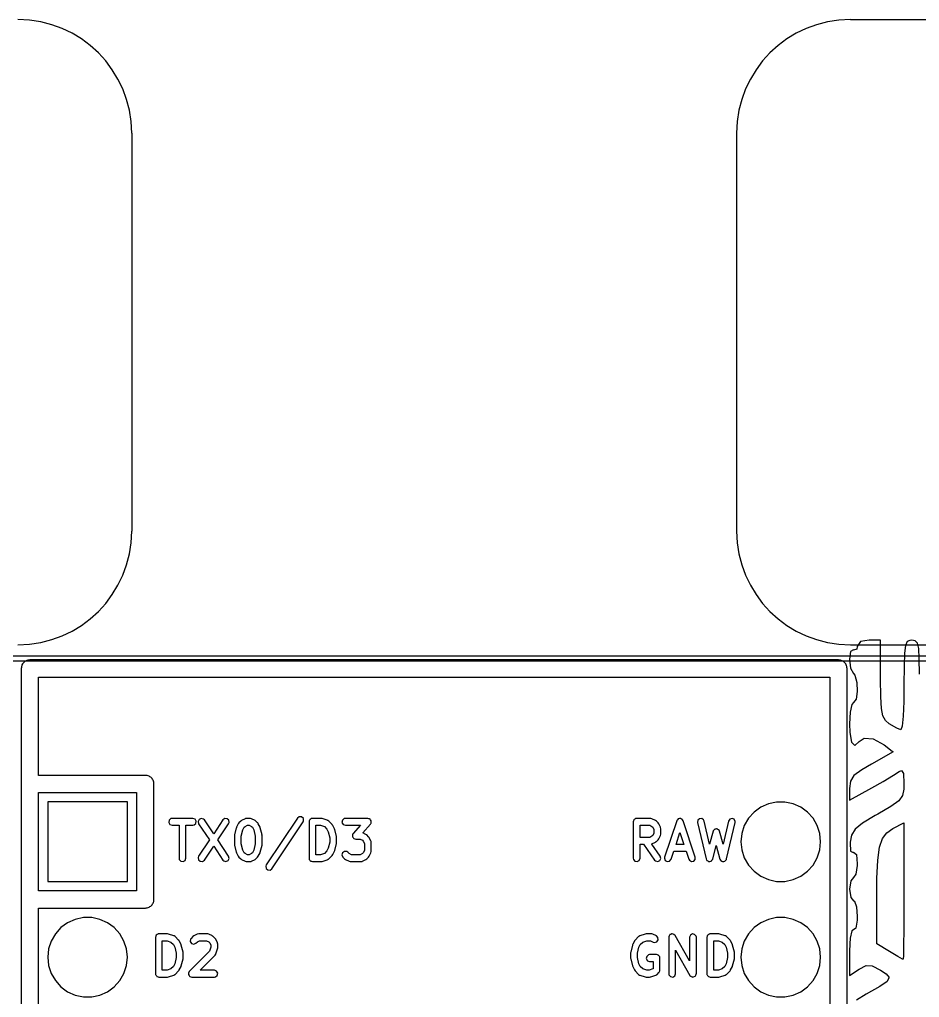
# Model space of a CAD drawing. Header units: millimetres. Extents: x 48 to 497, y 27 to 150.
# Drawn here: x 67.24 to 87.02, y 128.72 to 150.23 of the extents above; entities that cross this region are included whole.
import ezdxf

# ---------------------------------------------------------------- set-up
doc = ezdxf.new("R2010")
doc.units = ezdxf.units.MM
doc.layers.add('BLACK', color=20, linetype='Continuous')

msp = doc.modelspace()

# ---------------------------------------------------------------- linework, layer by layer
for p, q in [((85.506, 150.23), (179.119, 150.23)), ((69.706, 147.73), (69.706, 138.98)), ((83.006, 147.73), (83.006, 138.98)), ((85.506, 136.48), (89.815, 136.48))]:
    msp.add_line(p, q)
for centre, start, end in [((67.206, 147.73), 0, 90), ((85.506, 147.73), 90, 180), ((67.206, 138.98), 270, 0), ((85.506, 138.98), 180, 270)]:
    msp.add_arc(centre, 2.5, start, end)
at = {"layer": 'BLACK', "linetype": 'Continuous'}
for p, q in [((85.916, 136.578), (85.728, 136.549)), ((86.172, 136.578), (85.916, 136.578)), ((86.172, 135.728), (86.172, 136.578)), ((86.815, 136.576), (86.755, 136.548)), ((86.856, 136.578), (86.815, 136.576)), ((86.93, 136.567), (86.856, 136.578)), ((85.572, 136.365), (85.512, 136.328)), ((85.574, 136.364), (85.572, 136.365)), ((85.647, 136.383), (85.574, 136.364)), ((85.659, 136.445), (85.647, 136.383)), ((85.728, 136.549), (85.659, 136.445)), ((86.717, 136.465), (86.696, 136.297)), ((86.755, 136.548), (86.717, 136.465)), ((86.979, 136.517), (86.93, 136.567)), ((87.008, 136.397), (86.979, 136.517)), ((87.022, 136.18), (87.008, 136.397)), ((165.589, 136.23), (63.307, 136.229)), ((165.589, 136.23), (63.307, 136.229)), ((67.423, 136.144), (67.404, 136.134)), ((67.444, 136.144), (67.423, 136.144)), ((67.465, 136.148), (67.444, 136.144)), ((85.246, 136.148), (67.465, 136.148)), ((85.266, 136.144), (85.246, 136.148)), ((85.288, 136.144), (85.266, 136.144)), ((85.307, 136.134), (85.288, 136.144)), ((85.512, 136.328), (85.488, 136.16)), ((85.488, 136.16), (85.512, 135.966)), ((86.696, 136.297), (86.687, 136.017)), ((87.027, 135.835), (87.022, 136.18)), ((63.307, 136.129), (165.589, 136.13)), ((63.307, 136.129), (165.589, 136.13)), ((67.28, 135.979), (67.275, 135.958)), ((67.275, 135.958), (67.275, 121.72)), ((67.289, 136.02), (67.28, 136)), ((67.28, 136), (67.28, 135.979)), ((67.294, 136.041), (67.289, 136.02)), ((67.307, 136.057), (67.294, 136.041)), ((67.317, 136.077), (67.307, 136.057)), ((67.333, 136.09), (67.317, 136.077)), ((67.347, 136.107), (67.333, 136.09)), ((67.366, 136.116), (67.347, 136.107)), ((67.383, 136.129), (67.366, 136.116)), ((67.404, 136.134), (67.383, 136.129)), ((85.328, 136.13), (85.307, 136.134)), ((85.345, 136.116), (85.328, 136.13)), ((85.364, 136.107), (85.345, 136.116)), ((85.378, 136.09), (85.364, 136.107)), ((85.394, 136.077), (85.378, 136.09)), ((85.404, 136.058), (85.394, 136.077)), ((85.417, 136.041), (85.404, 136.058)), ((85.422, 136.02), (85.417, 136.041)), ((85.431, 136.001), (85.422, 136.02)), ((85.431, 135.979), (85.431, 136.001)), ((85.436, 135.958), (85.431, 135.979)), ((85.436, 102.938), (85.436, 135.958)), ((85.512, 135.966), (85.574, 135.851)), ((86.687, 136.017), (86.685, 135.594)), ((67.656, 133.608), (67.656, 135.767)), ((67.656, 135.767), (85.055, 135.767)), ((85.055, 135.767), (85.055, 103.128)), ((85.574, 135.851), (85.608, 135.809)), ((85.608, 135.809), (85.648, 135.651)), ((86.175, 135.335), (86.172, 135.728)), ((85.648, 135.651), (85.656, 135.452)), ((86.685, 135.594), (86.681, 135.229)), ((85.631, 135.282), (85.574, 135.21)), ((85.656, 135.452), (85.631, 135.282)), ((86.189, 135.076), (86.175, 135.335)), ((85.538, 135.168), (85.502, 134.997)), ((85.574, 135.21), (85.538, 135.168)), ((86.221, 134.915), (86.189, 135.076)), ((86.681, 135.229), (86.666, 134.908)), ((85.502, 134.997), (85.488, 134.739)), ((86.277, 134.816), (86.221, 134.915)), ((86.666, 134.908), (86.645, 134.691)), ((85.488, 134.739), (85.495, 134.552)), ((86.362, 134.744), (86.277, 134.816)), ((86.526, 134.645), (86.362, 134.744)), ((86.619, 134.611), (86.526, 134.645)), ((86.645, 134.691), (86.619, 134.611)), ((85.495, 134.552), (85.534, 134.334)), ((85.702, 134.354), (85.809, 134.428)), ((85.809, 134.428), (86.01, 134.41)), ((85.534, 134.334), (85.606, 134.264)), ((85.606, 134.264), (85.702, 134.354)), ((86.01, 134.41), (86.246, 134.281)), ((86.246, 134.281), (86.428, 134.141)), ((86.448, 134.125), (85.968, 133.854)), ((86.428, 134.141), (86.448, 134.125)), ((85.968, 133.854), (85.76, 133.732)), ((70.006, 133.608), (67.656, 133.608)), ((70.026, 133.604), (70.006, 133.608)), ((70.048, 133.604), (70.026, 133.604)), ((70.067, 133.594), (70.048, 133.604)), ((70.088, 133.59), (70.067, 133.594)), ((70.105, 133.576), (70.088, 133.59)), ((70.124, 133.567), (70.105, 133.576)), ((70.138, 133.55), (70.124, 133.567)), ((85.586, 133.601), (85.507, 133.477)), ((85.76, 133.732), (85.586, 133.601)), ((86.226, 133.476), (86.451, 133.611)), ((86.451, 133.611), (86.578, 133.694)), ((86.578, 133.694), (86.629, 133.717)), ((86.629, 133.717), (86.673, 133.647)), ((86.673, 133.647), (86.685, 133.431)), ((70.154, 133.537), (70.138, 133.55)), ((70.164, 133.518), (70.154, 133.537)), ((70.177, 133.501), (70.164, 133.518)), ((70.182, 133.48), (70.177, 133.501)), ((70.191, 133.461), (70.182, 133.48)), ((70.191, 133.439), (70.191, 133.461)), ((70.196, 133.418), (70.191, 133.439)), ((70.196, 130.878), (70.196, 133.418)), ((85.507, 133.477), (85.488, 133.321)), ((85.98, 133.335), (86.226, 133.476)), ((86.685, 133.39), (86.683, 133.301)), ((86.685, 133.431), (86.685, 133.39)), ((67.656, 131.068), (67.656, 133.227)), ((67.656, 133.227), (69.815, 133.227)), ((69.815, 133.227), (69.815, 131.068)), ((85.488, 133.059), (85.98, 133.335)), ((85.488, 133.321), (85.488, 133.059)), ((86.655, 133.162), (86.57, 133.049)), ((86.683, 133.301), (86.655, 133.162)), ((69.612, 133.024), (67.859, 133.024)), ((67.859, 133.024), (67.859, 131.272)), ((69.612, 131.272), (69.612, 133.024)), ((83.705, 132.981), (83.537, 132.907)), ((83.884, 133.019), (83.705, 132.981)), ((84.067, 133.019), (83.884, 133.019)), ((84.246, 132.981), (84.067, 133.019)), ((84.414, 132.907), (84.246, 132.981)), ((86.398, 132.925), (86.108, 132.754)), ((86.57, 133.049), (86.398, 132.925)), ((83.389, 132.799), (83.267, 132.663)), ((83.537, 132.907), (83.389, 132.799)), ((84.562, 132.799), (84.414, 132.907)), ((84.685, 132.663), (84.562, 132.799)), ((86.053, 132.723), (85.776, 132.553)), ((86.108, 132.754), (86.053, 132.723)), ((70.528, 132.624), (70.519, 132.573)), ((70.519, 132.573), (70.545, 132.529)), ((70.568, 132.657), (70.528, 132.624)), ((70.545, 132.529), (70.593, 132.511)), ((70.593, 132.661), (70.568, 132.657)), ((71.05, 132.661), (70.593, 132.661)), ((70.593, 132.511), (70.747, 132.511)), ((70.747, 132.511), (70.747, 131.786)), ((70.897, 131.786), (70.897, 132.511)), ((70.897, 132.511), (71.05, 132.511)), ((71.099, 132.644), (71.05, 132.661)), ((71.05, 132.511), (71.076, 132.516)), ((71.076, 132.516), (71.115, 132.549)), ((71.124, 132.599), (71.099, 132.644)), ((71.115, 132.549), (71.124, 132.599)), ((71.189, 132.64), (71.166, 132.594)), ((71.166, 132.594), (71.178, 132.544)), ((71.178, 132.544), (71.417, 132.186)), ((71.236, 132.661), (71.189, 132.64)), ((71.285, 132.647), (71.236, 132.661)), ((71.303, 132.628), (71.285, 132.647)), ((71.508, 132.321), (71.303, 132.628)), ((71.712, 132.628), (71.508, 132.321)), ((71.598, 132.186), (71.837, 132.544)), ((71.753, 132.658), (71.712, 132.628)), ((71.804, 132.655), (71.753, 132.658)), ((71.841, 132.619), (71.804, 132.655)), ((71.837, 132.544), (71.847, 132.568)), ((71.847, 132.568), (71.841, 132.619)), ((72.05, 132.543), (72.012, 132.467)), ((72.051, 132.545), (72.05, 132.543)), ((72.064, 132.563), (72.051, 132.545)), ((72.102, 132.601), (72.064, 132.563)), ((72.104, 132.602), (72.102, 132.601)), ((72.122, 132.615), (72.104, 132.602)), ((72.198, 132.653), (72.122, 132.615)), ((72.179, 132.465), (72.2, 132.486)), ((72.202, 132.654), (72.198, 132.653)), ((72.2, 132.486), (72.249, 132.511)), ((72.206, 132.657), (72.202, 132.654)), ((72.231, 132.661), (72.206, 132.657)), ((72.308, 132.661), (72.231, 132.661)), ((72.249, 132.511), (72.29, 132.511)), ((72.29, 132.511), (72.339, 132.486)), ((72.312, 132.66), (72.308, 132.661)), ((72.316, 132.661), (72.312, 132.66)), ((72.341, 132.653), (72.316, 132.661)), ((72.339, 132.486), (72.36, 132.465)), ((72.417, 132.615), (72.341, 132.653)), ((72.418, 132.614), (72.417, 132.615)), ((72.437, 132.601), (72.418, 132.614)), ((72.475, 132.563), (72.437, 132.601)), ((72.476, 132.561), (72.475, 132.563)), ((72.489, 132.543), (72.476, 132.561)), ((72.527, 132.467), (72.489, 132.543)), ((73.35, 132.666), (72.664, 131.637)), ((72.789, 131.554), (73.475, 132.583)), ((73.391, 132.696), (73.35, 132.666)), ((73.442, 132.693), (73.391, 132.696)), ((73.48, 132.657), (73.442, 132.693)), ((73.475, 132.583), (73.485, 132.606)), ((73.485, 132.606), (73.48, 132.657)), ((73.611, 132.604), (73.604, 132.586)), ((73.604, 132.586), (73.604, 131.786)), ((73.614, 132.624), (73.611, 132.604)), ((73.619, 132.628), (73.614, 132.624)), ((73.622, 132.634), (73.619, 132.628)), ((73.638, 132.644), (73.622, 132.634)), ((73.653, 132.657), (73.638, 132.644)), ((73.663, 132.658), (73.653, 132.657)), ((73.666, 132.66), (73.663, 132.658)), ((73.669, 132.659), (73.666, 132.66)), ((73.679, 132.661), (73.669, 132.659)), ((73.869, 132.661), (73.679, 132.661)), ((73.754, 131.861), (73.754, 132.511)), ((73.754, 132.511), (73.857, 132.511)), ((73.857, 132.511), (73.943, 132.482)), ((73.871, 132.661), (73.869, 132.661)), ((73.893, 132.657), (73.871, 132.661)), ((74.007, 132.619), (73.893, 132.657)), ((74.011, 132.616), (74.007, 132.619)), ((74.015, 132.616), (74.011, 132.616)), ((74.037, 132.601), (74.015, 132.616)), ((74.113, 132.525), (74.037, 132.601)), ((74.114, 132.523), (74.113, 132.525)), ((74.127, 132.505), (74.114, 132.523)), ((74.165, 132.429), (74.127, 132.505)), ((74.338, 132.624), (74.329, 132.573)), ((74.329, 132.573), (74.355, 132.529)), ((74.377, 132.657), (74.338, 132.624)), ((74.355, 132.529), (74.403, 132.511)), ((74.403, 132.661), (74.377, 132.657)), ((74.898, 132.661), (74.403, 132.661)), ((74.403, 132.511), (74.733, 132.511)), ((74.733, 132.511), (74.575, 132.331)), ((74.787, 132.345), (74.954, 132.537)), ((74.917, 132.654), (74.898, 132.661)), ((74.937, 132.65), (74.917, 132.654)), ((74.941, 132.646), (74.937, 132.65)), ((74.946, 132.644), (74.941, 132.646)), ((74.956, 132.626), (74.946, 132.644)), ((74.954, 132.537), (74.96, 132.546)), ((74.969, 132.61), (74.956, 132.626)), ((74.96, 132.546), (74.963, 132.549)), ((74.963, 132.549), (74.964, 132.552)), ((74.964, 132.552), (74.968, 132.559)), ((74.968, 132.579), (74.972, 132.599)), ((74.968, 132.559), (74.968, 132.579)), ((74.969, 132.604), (74.969, 132.61)), ((74.972, 132.599), (74.969, 132.604)), ((80.739, 132.604), (80.732, 132.586)), ((80.732, 132.586), (80.732, 131.786)), ((80.742, 132.624), (80.739, 132.604)), ((80.747, 132.628), (80.742, 132.624)), ((80.75, 132.634), (80.747, 132.628)), ((80.767, 132.644), (80.75, 132.634)), ((80.781, 132.657), (80.767, 132.644)), ((80.791, 132.658), (80.781, 132.657)), ((80.794, 132.66), (80.791, 132.658)), ((80.797, 132.659), (80.794, 132.66)), ((80.807, 132.661), (80.797, 132.659)), ((81.112, 132.661), (80.807, 132.661)), ((80.882, 132.242), (80.882, 132.511)), ((80.882, 132.511), (81.094, 132.511)), ((81.094, 132.511), (81.144, 132.486)), ((81.116, 132.66), (81.112, 132.661)), ((81.12, 132.661), (81.116, 132.66)), ((81.145, 132.653), (81.12, 132.661)), ((81.144, 132.486), (81.164, 132.465)), ((81.222, 132.615), (81.145, 132.653)), ((81.223, 132.614), (81.222, 132.615)), ((81.241, 132.601), (81.223, 132.614)), ((81.279, 132.563), (81.241, 132.601)), ((81.28, 132.561), (81.279, 132.563)), ((81.293, 132.543), (81.28, 132.561)), ((81.331, 132.467), (81.293, 132.543)), ((81.688, 132.61), (81.422, 131.81)), ((81.69, 132.611), (81.688, 132.61)), ((81.705, 132.631), (81.69, 132.614)), ((81.69, 132.614), (81.69, 132.611)), ((81.72, 132.65), (81.705, 132.631)), ((81.722, 132.65), (81.72, 132.65)), ((81.724, 132.652), (81.722, 132.65)), ((81.747, 132.656), (81.724, 132.652)), ((81.77, 132.66), (81.747, 132.656)), ((81.772, 132.659), (81.77, 132.66)), ((81.775, 132.66), (81.772, 132.659)), ((81.795, 132.647), (81.775, 132.66)), ((81.816, 132.636), (81.795, 132.647)), ((81.816, 132.634), (81.816, 132.636)), ((81.818, 132.633), (81.816, 132.634)), ((81.831, 132.61), (81.818, 132.633)), ((82.097, 131.81), (81.831, 132.61)), ((82.15, 132.62), (82.144, 132.569)), ((82.144, 132.569), (82.334, 131.769)), ((82.187, 132.655), (82.15, 132.62)), ((82.238, 132.658), (82.187, 132.655)), ((82.279, 132.627), (82.238, 132.658)), ((82.29, 132.603), (82.279, 132.627)), ((82.411, 132.093), (82.29, 132.603)), ((82.829, 132.603), (82.708, 132.093)), ((82.785, 131.769), (82.975, 132.569)), ((82.858, 132.646), (82.829, 132.603)), ((82.907, 132.661), (82.858, 132.646)), ((82.954, 132.641), (82.907, 132.661)), ((82.977, 132.595), (82.954, 132.641)), ((82.975, 132.569), (82.977, 132.595)), ((83.175, 132.504), (83.118, 132.33)), ((83.267, 132.663), (83.175, 132.504)), ((84.776, 132.504), (84.685, 132.663)), ((84.833, 132.33), (84.776, 132.504)), ((85.776, 132.553), (85.614, 132.422)), ((86.44, 132.436), (86.685, 132.563)), ((86.685, 132.563), (86.685, 131.064)), ((71.967, 132.285), (71.966, 132.281)), ((71.966, 132.281), (71.966, 132.091)), ((71.968, 132.299), (71.967, 132.285)), ((72.006, 132.452), (71.968, 132.299)), ((72.008, 132.455), (72.006, 132.452)), ((72.012, 132.467), (72.008, 132.455)), ((72.116, 132.272), (72.15, 132.408)), ((72.116, 132.1), (72.116, 132.272)), ((72.15, 132.408), (72.179, 132.465)), ((72.36, 132.465), (72.389, 132.408)), ((72.389, 132.408), (72.423, 132.272)), ((72.423, 132.272), (72.423, 132.1)), ((72.527, 132.464), (72.527, 132.467)), ((72.533, 132.452), (72.527, 132.464)), ((72.571, 132.299), (72.533, 132.452)), ((72.57, 132.296), (72.571, 132.299)), ((72.573, 132.281), (72.57, 132.296)), ((72.573, 132.091), (72.573, 132.281)), ((73.943, 132.482), (73.998, 132.427)), ((73.998, 132.427), (74.027, 132.369)), ((74.027, 132.369), (74.061, 132.234)), ((74.166, 132.426), (74.165, 132.429)), ((74.171, 132.414), (74.166, 132.426)), ((74.209, 132.261), (74.171, 132.414)), ((74.561, 132.288), (74.557, 132.268)), ((74.566, 132.316), (74.561, 132.308)), ((74.561, 132.308), (74.561, 132.288)), ((74.569, 132.321), (74.566, 132.319)), ((74.566, 132.319), (74.566, 132.316)), ((74.575, 132.331), (74.569, 132.321)), ((74.855, 132.31), (74.787, 132.345)), ((74.856, 132.309), (74.855, 132.31)), ((74.875, 132.296), (74.856, 132.309)), ((74.913, 132.258), (74.875, 132.296)), ((81.164, 132.288), (81.144, 132.267)), ((81.164, 132.465), (81.189, 132.416)), ((81.189, 132.337), (81.164, 132.288)), ((81.189, 132.416), (81.189, 132.337)), ((81.293, 132.21), (81.331, 132.286)), ((81.332, 132.463), (81.331, 132.467)), ((81.331, 132.286), (81.339, 132.311)), ((81.335, 132.459), (81.332, 132.463)), ((81.339, 132.434), (81.335, 132.459)), ((81.338, 132.315), (81.339, 132.319)), ((81.339, 132.311), (81.338, 132.315)), ((81.339, 132.319), (81.339, 132.434)), ((81.673, 132.09), (81.759, 132.349)), ((81.759, 132.349), (81.846, 132.09)), ((82.487, 132.377), (82.411, 132.093)), ((82.491, 132.382), (82.487, 132.377)), ((82.492, 132.389), (82.491, 132.382)), ((82.505, 132.403), (82.492, 132.389)), ((82.516, 132.419), (82.505, 132.403)), ((82.523, 132.421), (82.516, 132.419)), ((82.528, 132.426), (82.523, 132.421)), ((82.547, 132.427), (82.528, 132.426)), ((82.566, 132.432), (82.547, 132.427)), ((82.572, 132.429), (82.566, 132.432)), ((82.579, 132.43), (82.572, 132.429)), ((82.595, 132.419), (82.579, 132.43)), ((82.612, 132.411), (82.595, 132.419)), ((82.615, 132.404), (82.612, 132.411)), ((82.621, 132.4), (82.615, 132.404)), ((82.632, 132.377), (82.621, 132.4)), ((82.708, 132.093), (82.632, 132.377)), ((83.118, 132.33), (83.099, 132.148)), ((84.852, 132.148), (84.833, 132.33)), ((85.534, 132.295), (85.503, 132.14)), ((85.614, 132.422), (85.534, 132.295)), ((86.211, 132.219), (86.307, 132.346)), ((86.307, 132.346), (86.44, 132.436)), ((71.417, 132.186), (71.178, 131.828)), ((71.837, 131.828), (71.598, 132.186)), ((71.966, 132.091), (71.968, 132.076)), ((71.968, 132.076), (71.968, 132.073)), ((71.968, 132.073), (72.006, 131.92)), ((72.15, 131.965), (72.116, 132.1)), ((72.423, 132.1), (72.389, 131.965)), ((72.533, 131.92), (72.571, 132.073)), ((72.571, 132.073), (72.572, 132.088)), ((72.572, 132.088), (72.573, 132.091)), ((74.061, 132.138), (74.027, 132.003)), ((74.061, 132.234), (74.061, 132.138)), ((74.171, 131.958), (74.209, 132.111)), ((74.209, 132.258), (74.209, 132.261)), ((74.211, 132.243), (74.209, 132.258)), ((74.209, 132.111), (74.21, 132.126)), ((74.21, 132.126), (74.211, 132.129)), ((74.211, 132.129), (74.211, 132.243)), ((74.557, 132.268), (74.56, 132.263)), ((74.56, 132.263), (74.56, 132.257)), ((74.56, 132.257), (74.573, 132.241)), ((74.573, 132.241), (74.583, 132.224)), ((74.583, 132.224), (74.589, 132.222)), ((74.589, 132.222), (74.593, 132.217)), ((74.593, 132.217), (74.612, 132.213)), ((74.612, 132.213), (74.631, 132.206)), ((74.631, 132.206), (74.728, 132.206)), ((74.728, 132.206), (74.777, 132.182)), ((74.777, 132.182), (74.798, 132.161)), ((74.798, 132.161), (74.823, 132.111)), ((74.823, 132.111), (74.823, 131.956)), ((74.914, 132.257), (74.913, 132.258)), ((74.927, 132.239), (74.914, 132.257)), ((74.965, 132.162), (74.927, 132.239)), ((74.966, 132.158), (74.965, 132.162)), ((74.968, 132.155), (74.966, 132.158)), ((74.973, 132.129), (74.968, 132.155)), ((74.973, 131.938), (74.973, 132.129)), ((81.094, 132.242), (80.882, 132.242)), ((80.882, 131.786), (80.882, 132.092)), ((80.882, 132.092), (80.959, 132.092)), ((80.959, 132.092), (81.203, 131.743)), ((81.144, 132.267), (81.094, 132.242)), ((81.138, 132.097), (81.141, 132.099)), ((81.326, 131.829), (81.138, 132.097)), ((81.141, 132.099), (81.145, 132.1)), ((81.145, 132.1), (81.222, 132.138)), ((81.222, 132.138), (81.24, 132.151)), ((81.24, 132.151), (81.241, 132.152)), ((81.241, 132.152), (81.279, 132.19)), ((81.279, 132.19), (81.292, 132.209)), ((81.292, 132.209), (81.293, 132.21)), ((81.846, 132.09), (81.673, 132.09)), ((82.48, 131.767), (82.559, 132.066)), ((82.559, 132.066), (82.639, 131.767)), ((83.099, 132.148), (83.118, 131.966)), ((84.833, 131.966), (84.852, 132.148)), ((85.503, 132.14), (85.502, 132.123)), ((85.502, 132.123), (85.507, 131.94)), ((86.147, 132.027), (86.211, 132.219)), ((71.303, 131.744), (71.508, 132.051)), ((71.508, 132.051), (71.712, 131.744)), ((72.006, 131.92), (72.011, 131.908)), ((72.011, 131.908), (72.012, 131.905)), ((72.012, 131.905), (72.05, 131.829)), ((72.179, 131.907), (72.15, 131.965)), ((72.2, 131.886), (72.179, 131.907)), ((72.249, 131.861), (72.2, 131.886)), ((72.29, 131.861), (72.249, 131.861)), ((72.339, 131.886), (72.29, 131.861)), ((72.36, 131.907), (72.339, 131.886)), ((72.389, 131.965), (72.36, 131.907)), ((72.489, 131.829), (72.527, 131.905)), ((72.527, 131.905), (72.531, 131.917)), ((72.531, 131.917), (72.533, 131.92)), ((73.857, 131.861), (73.754, 131.861)), ((73.943, 131.89), (73.857, 131.861)), ((73.998, 131.945), (73.943, 131.89)), ((74.027, 132.003), (73.998, 131.945)), ((74.037, 131.771), (74.113, 131.847)), ((74.113, 131.847), (74.126, 131.866)), ((74.126, 131.866), (74.127, 131.867)), ((74.127, 131.867), (74.165, 131.943)), ((74.165, 131.943), (74.169, 131.955)), ((74.169, 131.955), (74.171, 131.958)), ((74.341, 131.905), (74.328, 131.856)), ((74.328, 131.856), (74.35, 131.809)), ((74.383, 131.935), (74.341, 131.905)), ((74.434, 131.93), (74.383, 131.935)), ((74.456, 131.915), (74.434, 131.93)), ((74.485, 131.886), (74.456, 131.915)), ((74.535, 131.861), (74.485, 131.886)), ((74.728, 131.861), (74.535, 131.861)), ((74.777, 131.886), (74.728, 131.861)), ((74.798, 131.907), (74.777, 131.886)), ((74.823, 131.956), (74.798, 131.907)), ((74.927, 131.829), (74.965, 131.905)), ((74.965, 131.905), (74.973, 131.93)), ((74.971, 131.934), (74.973, 131.938)), ((74.973, 131.93), (74.971, 131.934)), ((81.564, 131.762), (81.623, 131.94)), ((81.623, 131.94), (81.896, 131.94)), ((81.896, 131.94), (81.955, 131.762)), ((83.118, 131.966), (83.175, 131.792)), ((84.776, 131.792), (84.833, 131.966)), ((85.507, 131.94), (85.568, 131.913)), ((85.568, 131.913), (85.577, 131.918)), ((85.577, 131.918), (85.638, 131.868)), ((85.638, 131.868), (85.659, 131.665)), ((86.109, 131.744), (86.147, 132.027)), ((70.747, 131.786), (70.751, 131.76)), ((70.751, 131.76), (70.784, 131.721)), ((70.784, 131.721), (70.835, 131.712)), ((70.835, 131.712), (70.879, 131.738)), ((70.879, 131.738), (70.897, 131.786)), ((71.178, 131.828), (71.168, 131.804)), ((71.168, 131.804), (71.174, 131.753)), ((71.174, 131.753), (71.211, 131.717)), ((71.211, 131.717), (71.262, 131.714)), ((71.262, 131.714), (71.303, 131.744)), ((71.712, 131.744), (71.73, 131.726)), ((71.73, 131.726), (71.779, 131.711)), ((71.779, 131.711), (71.826, 131.732)), ((71.826, 131.732), (71.849, 131.778)), ((71.849, 131.778), (71.837, 131.828)), ((72.05, 131.829), (72.063, 131.811)), ((72.063, 131.811), (72.064, 131.809)), ((72.064, 131.809), (72.102, 131.771)), ((72.102, 131.771), (72.12, 131.758)), ((72.12, 131.758), (72.122, 131.757)), ((72.122, 131.757), (72.198, 131.719)), ((72.198, 131.719), (72.223, 131.712)), ((72.223, 131.712), (72.227, 131.713)), ((72.227, 131.713), (72.231, 131.711)), ((72.231, 131.711), (72.308, 131.711)), ((72.308, 131.711), (72.333, 131.716)), ((72.333, 131.716), (72.337, 131.718)), ((72.337, 131.718), (72.341, 131.719)), ((72.341, 131.719), (72.417, 131.757)), ((72.417, 131.757), (72.435, 131.77)), ((72.435, 131.77), (72.437, 131.771)), ((72.437, 131.771), (72.475, 131.809)), ((72.475, 131.809), (72.488, 131.828)), ((72.488, 131.828), (72.489, 131.829)), ((72.664, 131.637), (72.654, 131.613)), ((73.604, 131.786), (73.606, 131.776)), ((73.606, 131.776), (73.605, 131.773)), ((73.605, 131.773), (73.607, 131.77)), ((73.607, 131.77), (73.608, 131.76)), ((73.608, 131.76), (73.621, 131.745)), ((73.621, 131.745), (73.631, 131.729)), ((73.631, 131.729), (73.637, 131.726)), ((73.637, 131.726), (73.641, 131.721)), ((73.641, 131.721), (73.661, 131.718)), ((73.661, 131.718), (73.679, 131.711)), ((73.679, 131.711), (73.869, 131.711)), ((73.869, 131.711), (73.892, 131.715)), ((73.892, 131.715), (73.893, 131.715)), ((73.893, 131.715), (74.007, 131.753)), ((74.007, 131.753), (74.03, 131.765)), ((74.03, 131.765), (74.033, 131.769)), ((74.033, 131.769), (74.037, 131.771)), ((74.35, 131.809), (74.388, 131.771)), ((74.388, 131.771), (74.406, 131.758)), ((74.406, 131.758), (74.407, 131.757)), ((74.407, 131.757), (74.484, 131.719)), ((74.484, 131.719), (74.508, 131.712)), ((74.508, 131.712), (74.513, 131.713)), ((74.513, 131.713), (74.517, 131.711)), ((74.517, 131.711), (74.746, 131.711)), ((74.746, 131.711), (74.771, 131.716)), ((74.771, 131.716), (74.775, 131.718)), ((74.775, 131.718), (74.779, 131.719)), ((74.779, 131.719), (74.855, 131.757)), ((74.855, 131.757), (74.873, 131.77)), ((74.873, 131.77), (74.875, 131.771)), ((74.875, 131.771), (74.913, 131.809)), ((74.913, 131.809), (74.926, 131.828)), ((74.926, 131.828), (74.927, 131.829)), ((80.732, 131.786), (80.737, 131.76)), ((80.737, 131.76), (80.77, 131.721)), ((80.77, 131.721), (80.82, 131.712)), ((80.82, 131.712), (80.865, 131.738)), ((80.865, 131.738), (80.882, 131.786)), ((81.203, 131.743), (81.221, 131.725)), ((81.221, 131.725), (81.271, 131.711)), ((81.271, 131.711), (81.317, 131.733)), ((81.317, 131.733), (81.339, 131.78)), ((81.339, 131.78), (81.326, 131.829)), ((81.422, 131.81), (81.418, 131.784)), ((81.418, 131.784), (81.437, 131.736)), ((81.437, 131.736), (81.482, 131.712)), ((81.482, 131.712), (81.532, 131.722)), ((81.532, 131.722), (81.564, 131.762)), ((81.955, 131.762), (81.967, 131.739)), ((81.967, 131.739), (82.011, 131.713)), ((82.011, 131.713), (82.062, 131.72)), ((82.062, 131.72), (82.096, 131.759)), ((82.096, 131.759), (82.097, 131.81)), ((82.334, 131.769), (82.344, 131.745)), ((82.344, 131.745), (82.351, 131.74)), ((82.351, 131.74), (82.354, 131.733)), ((82.354, 131.733), (82.371, 131.725)), ((82.371, 131.725), (82.386, 131.714)), ((82.386, 131.714), (82.394, 131.715)), ((82.394, 131.715), (82.401, 131.711)), ((82.401, 131.711), (82.418, 131.716)), ((82.418, 131.716), (82.437, 131.717)), ((82.437, 131.717), (82.443, 131.723)), ((82.443, 131.723), (82.45, 131.725)), ((82.45, 131.725), (82.461, 131.74)), ((82.461, 131.74), (82.474, 131.752)), ((82.474, 131.752), (82.475, 131.76)), ((82.475, 131.76), (82.48, 131.767)), ((82.639, 131.767), (82.65, 131.743)), ((82.65, 131.743), (82.657, 131.739)), ((82.657, 131.739), (82.66, 131.732)), ((82.66, 131.732), (82.677, 131.724)), ((82.677, 131.724), (82.692, 131.714)), ((82.692, 131.714), (82.7, 131.714)), ((82.7, 131.714), (82.707, 131.711)), ((82.707, 131.711), (82.725, 131.716)), ((82.725, 131.716), (82.743, 131.718)), ((82.743, 131.718), (82.749, 131.724)), ((82.749, 131.724), (82.757, 131.726)), ((82.757, 131.726), (82.767, 131.741)), ((82.767, 131.741), (82.78, 131.754)), ((82.78, 131.762), (82.785, 131.769)), ((82.78, 131.754), (82.78, 131.762)), ((83.175, 131.792), (83.267, 131.633)), ((83.267, 131.633), (83.389, 131.497)), ((84.562, 131.497), (84.685, 131.633)), ((84.685, 131.633), (84.776, 131.792)), ((85.659, 131.665), (85.658, 131.622)), ((86.091, 131.342), (86.109, 131.744)), ((72.654, 131.613), (72.659, 131.562)), ((72.659, 131.562), (72.696, 131.527)), ((72.696, 131.527), (72.748, 131.524)), ((72.748, 131.524), (72.789, 131.554)), ((83.389, 131.497), (83.537, 131.389)), ((84.414, 131.389), (84.562, 131.497)), ((85.63, 131.436), (85.574, 131.361)), ((85.658, 131.622), (85.63, 131.436)), ((67.859, 131.272), (69.612, 131.272)), ((83.537, 131.389), (83.705, 131.315)), ((83.705, 131.315), (83.884, 131.276)), ((83.884, 131.276), (84.067, 131.276)), ((84.067, 131.276), (84.246, 131.315)), ((84.246, 131.315), (84.414, 131.389)), ((85.513, 131.285), (85.488, 131.105)), ((85.573, 131.361), (85.513, 131.285)), ((85.574, 131.361), (85.573, 131.361)), ((86.087, 130.836), (86.091, 131.342)), ((69.815, 131.068), (67.656, 131.068)), ((85.488, 131.105), (85.488, 131.101)), ((85.488, 131.101), (85.514, 130.922)), ((86.685, 131.064), (86.685, 131.062)), ((86.685, 131.062), (86.685, 130.642)), ((70.155, 130.759), (70.164, 130.779)), ((70.164, 130.779), (70.177, 130.795)), ((70.177, 130.795), (70.182, 130.816)), ((70.182, 130.816), (70.191, 130.836)), ((70.191, 130.857), (70.196, 130.878)), ((70.191, 130.836), (70.191, 130.857)), ((85.514, 130.922), (85.574, 130.848)), ((85.574, 130.848), (85.594, 130.838)), ((85.594, 130.838), (85.64, 130.717)), ((86.087, 129.905), (86.087, 130.836)), ((67.656, 103.128), (67.656, 130.687)), ((67.656, 130.687), (70.006, 130.687)), ((70.006, 130.687), (70.027, 130.692)), ((70.027, 130.692), (70.048, 130.692)), ((70.048, 130.692), (70.068, 130.702)), ((70.068, 130.702), (70.089, 130.706)), ((70.089, 130.706), (70.105, 130.72)), ((70.105, 130.72), (70.124, 130.729)), ((70.124, 130.729), (70.138, 130.746)), ((70.138, 130.746), (70.155, 130.759)), ((85.64, 130.717), (85.659, 130.501)), ((86.685, 130.642), (86.682, 130.212)), ((68.297, 130.367), (68.149, 130.259)), ((68.465, 130.441), (68.297, 130.367)), ((68.644, 130.479), (68.465, 130.441)), ((68.827, 130.479), (68.644, 130.479)), ((69.006, 130.441), (68.827, 130.479)), ((69.174, 130.367), (69.006, 130.441)), ((69.322, 130.259), (69.174, 130.367)), ((83.537, 130.367), (83.389, 130.259)), ((83.705, 130.441), (83.537, 130.367)), ((83.884, 130.479), (83.705, 130.441)), ((84.067, 130.479), (83.884, 130.479)), ((84.246, 130.441), (84.067, 130.479)), ((84.414, 130.367), (84.246, 130.441)), ((84.562, 130.259), (84.414, 130.367)), ((85.658, 130.426), (85.63, 130.245)), ((85.659, 130.501), (85.658, 130.426)), ((68.027, 130.123), (67.935, 129.964)), ((68.149, 130.259), (68.027, 130.123)), ((69.445, 130.123), (69.322, 130.259)), ((69.536, 129.964), (69.445, 130.123)), ((70.288, 130.118), (70.278, 130.117)), ((70.291, 130.12), (70.288, 130.118)), ((70.294, 130.119), (70.291, 130.12)), ((70.304, 130.121), (70.294, 130.119)), ((70.495, 130.121), (70.304, 130.121)), ((70.496, 130.121), (70.495, 130.121)), ((70.518, 130.117), (70.496, 130.121)), ((71.18, 130.121), (71.155, 130.117)), ((71.371, 130.121), (71.18, 130.121)), ((71.375, 130.12), (71.371, 130.121)), ((71.379, 130.121), (71.375, 130.12)), ((71.404, 130.113), (71.379, 130.121)), ((81.017, 130.121), (80.995, 130.117)), ((81.131, 130.121), (81.017, 130.121)), ((81.135, 130.12), (81.131, 130.121)), ((81.139, 130.121), (81.135, 130.12)), ((81.164, 130.113), (81.139, 130.121)), ((81.575, 130.12), (81.558, 130.11)), ((81.582, 130.119), (81.575, 130.12)), ((81.588, 130.121), (81.582, 130.119)), ((81.607, 130.114), (81.588, 130.121)), ((82.032, 130.12), (81.988, 130.094)), ((82.083, 130.111), (82.032, 130.12)), ((82.41, 130.118), (82.4, 130.117)), ((82.413, 130.12), (82.41, 130.118)), ((82.416, 130.119), (82.413, 130.12)), ((82.426, 130.121), (82.416, 130.119)), ((82.617, 130.121), (82.426, 130.121)), ((82.618, 130.121), (82.617, 130.121)), ((82.64, 130.117), (82.618, 130.121)), ((83.267, 130.123), (83.175, 129.964)), ((83.389, 130.259), (83.267, 130.123)), ((84.685, 130.123), (84.562, 130.259)), ((84.776, 129.964), (84.685, 130.123)), ((85.536, 130.189), (85.5, 130.03)), ((85.574, 130.207), (85.536, 130.189)), ((85.63, 130.245), (85.574, 130.207)), ((86.682, 130.212), (86.677, 129.871)), ((67.935, 129.964), (67.878, 129.79)), ((69.593, 129.79), (69.536, 129.964)), ((70.236, 130.064), (70.229, 130.046)), ((70.229, 130.046), (70.229, 129.246)), ((70.239, 130.084), (70.236, 130.064)), ((70.244, 130.088), (70.239, 130.084)), ((70.247, 130.094), (70.244, 130.088)), ((70.264, 130.104), (70.247, 130.094)), ((70.278, 130.117), (70.264, 130.104)), ((70.379, 129.321), (70.379, 129.971)), ((70.379, 129.971), (70.482, 129.971)), ((70.482, 129.971), (70.568, 129.942)), ((70.633, 130.079), (70.518, 130.117)), ((70.568, 129.942), (70.623, 129.887)), ((70.636, 130.076), (70.633, 130.079)), ((70.641, 130.076), (70.636, 130.076)), ((70.662, 130.061), (70.641, 130.076)), ((70.738, 129.985), (70.662, 130.061)), ((70.739, 129.983), (70.738, 129.985)), ((70.752, 129.965), (70.739, 129.983)), ((70.79, 129.889), (70.752, 129.965)), ((70.998, 130.002), (70.994, 129.95)), ((70.994, 129.95), (71.023, 129.908)), ((71.013, 130.023), (70.998, 130.002)), ((71.051, 130.061), (71.013, 130.023)), ((71.023, 129.908), (71.073, 129.895)), ((71.053, 130.062), (71.051, 130.061)), ((71.071, 130.075), (71.053, 130.062)), ((71.147, 130.113), (71.071, 130.075)), ((71.073, 129.895), (71.119, 129.917)), ((71.119, 129.917), (71.149, 129.946)), ((71.151, 130.114), (71.147, 130.113)), ((71.149, 129.946), (71.198, 129.971)), ((71.155, 130.117), (71.151, 130.114)), ((71.198, 129.971), (71.353, 129.971)), ((71.353, 129.971), (71.403, 129.946)), ((71.403, 129.946), (71.423, 129.925)), ((71.481, 130.075), (71.404, 130.113)), ((71.423, 129.925), (71.448, 129.876)), ((71.482, 130.074), (71.481, 130.075)), ((71.5, 130.061), (71.482, 130.074)), ((71.538, 130.023), (71.5, 130.061)), ((71.539, 130.021), (71.538, 130.023)), ((71.552, 130.003), (71.539, 130.021)), ((71.59, 129.927), (71.552, 130.003)), ((71.591, 129.923), (71.59, 129.927)), ((71.594, 129.919), (71.591, 129.923)), ((71.598, 129.894), (71.594, 129.919)), ((80.759, 129.965), (80.721, 129.889)), ((80.76, 129.966), (80.759, 129.965)), ((80.773, 129.985), (80.76, 129.966)), ((80.849, 130.061), (80.773, 129.985)), ((80.853, 130.063), (80.849, 130.061)), ((80.856, 130.067), (80.853, 130.063)), ((80.879, 130.079), (80.856, 130.067)), ((80.993, 130.117), (80.879, 130.079)), ((80.888, 129.887), (80.943, 129.942)), ((80.943, 129.942), (81.029, 129.971)), ((80.995, 130.117), (80.993, 130.117)), ((81.029, 129.971), (81.113, 129.971)), ((81.113, 129.971), (81.174, 129.941)), ((81.241, 130.075), (81.164, 130.113)), ((81.174, 129.941), (81.199, 129.933)), ((81.199, 129.933), (81.248, 129.945)), ((81.276, 130.038), (81.241, 130.075)), ((81.248, 129.945), (81.279, 129.987)), ((81.279, 129.987), (81.276, 130.038)), ((81.515, 130.053), (81.513, 130.046)), ((81.513, 130.046), (81.513, 129.246)), ((81.524, 130.076), (81.514, 130.059)), ((81.514, 130.059), (81.515, 130.053)), ((81.531, 130.094), (81.524, 130.076)), ((81.537, 130.098), (81.531, 130.094)), ((81.54, 130.104), (81.537, 130.098)), ((81.558, 130.11), (81.54, 130.104)), ((81.626, 130.111), (81.607, 130.114)), ((81.63, 130.106), (81.626, 130.111)), ((81.636, 130.103), (81.63, 130.106)), ((81.653, 130.083), (81.636, 130.103)), ((81.97, 129.528), (81.653, 130.083)), ((81.988, 130.094), (81.97, 130.046)), ((81.97, 130.046), (81.97, 129.528)), ((82.116, 130.072), (82.083, 130.111)), ((82.12, 130.046), (82.116, 130.072)), ((82.12, 129.246), (82.12, 130.046)), ((82.358, 130.064), (82.351, 130.046)), ((82.351, 130.046), (82.351, 129.246)), ((82.361, 130.084), (82.358, 130.064)), ((82.366, 130.088), (82.361, 130.084)), ((82.369, 130.094), (82.366, 130.088)), ((82.386, 130.104), (82.369, 130.094)), ((82.4, 130.117), (82.386, 130.104)), ((82.501, 129.321), (82.501, 129.971)), ((82.501, 129.971), (82.604, 129.971)), ((82.604, 129.971), (82.69, 129.942)), ((82.755, 130.079), (82.64, 130.117)), ((82.69, 129.942), (82.745, 129.887)), ((82.758, 130.076), (82.755, 130.079)), ((82.763, 130.076), (82.758, 130.076)), ((82.784, 130.061), (82.763, 130.076)), ((82.86, 129.985), (82.784, 130.061)), ((82.861, 129.983), (82.86, 129.985)), ((82.874, 129.965), (82.861, 129.983)), ((82.912, 129.889), (82.874, 129.965)), ((83.175, 129.964), (83.118, 129.79)), ((84.833, 129.79), (84.776, 129.964)), ((85.495, 129.905), (85.488, 129.731)), ((85.5, 130.03), (85.495, 129.905)), ((86.365, 129.735), (86.087, 129.905)), ((67.878, 129.79), (67.859, 129.608)), ((69.612, 129.608), (69.593, 129.79)), ((70.623, 129.887), (70.652, 129.829)), ((70.652, 129.829), (70.686, 129.694)), ((70.686, 129.694), (70.686, 129.598)), ((70.791, 129.886), (70.79, 129.889)), ((70.796, 129.874), (70.791, 129.886)), ((70.834, 129.721), (70.796, 129.874)), ((70.834, 129.718), (70.834, 129.721)), ((70.836, 129.703), (70.834, 129.718)), ((70.836, 129.589), (70.836, 129.703)), ((71.42, 129.744), (70.975, 129.299)), ((71.448, 129.83), (71.42, 129.744)), ((71.448, 129.876), (71.448, 129.83)), ((71.556, 129.679), (71.594, 129.794)), ((71.594, 129.794), (71.598, 129.816)), ((71.598, 129.817), (71.598, 129.894)), ((71.598, 129.816), (71.598, 129.817)), ((80.676, 129.706), (80.675, 129.703)), ((80.675, 129.703), (80.675, 129.589)), ((80.677, 129.721), (80.676, 129.706)), ((80.715, 129.874), (80.677, 129.721)), ((80.717, 129.877), (80.715, 129.874)), ((80.721, 129.889), (80.717, 129.877)), ((80.825, 129.694), (80.859, 129.829)), ((80.825, 129.598), (80.825, 129.694)), ((80.859, 129.829), (80.888, 129.887)), ((81.663, 129.246), (81.663, 129.764)), ((81.663, 129.764), (81.98, 129.209)), ((82.745, 129.887), (82.774, 129.829)), ((82.774, 129.829), (82.808, 129.694)), ((82.808, 129.694), (82.808, 129.598)), ((82.913, 129.886), (82.912, 129.889)), ((82.918, 129.874), (82.913, 129.886)), ((82.956, 129.721), (82.918, 129.874)), ((82.956, 129.718), (82.956, 129.721)), ((82.958, 129.703), (82.956, 129.718)), ((82.958, 129.589), (82.958, 129.703)), ((83.118, 129.79), (83.099, 129.608)), ((84.852, 129.608), (84.833, 129.79)), ((85.488, 129.731), (85.488, 129.203)), ((86.548, 129.626), (86.365, 129.735)), ((86.677, 129.871), (86.671, 129.646)), ((67.859, 129.608), (67.878, 129.426)), ((69.593, 129.426), (69.612, 129.608)), ((70.686, 129.598), (70.652, 129.463)), ((70.796, 129.418), (70.834, 129.571)), ((70.834, 129.571), (70.835, 129.586)), ((70.835, 129.586), (70.836, 129.589)), ((71.209, 129.321), (71.538, 129.65)), ((71.538, 129.65), (71.553, 129.672)), ((71.553, 129.676), (71.556, 129.679)), ((71.553, 129.672), (71.553, 129.676)), ((80.675, 129.589), (80.678, 129.574)), ((80.678, 129.574), (80.677, 129.571)), ((80.677, 129.571), (80.715, 129.418)), ((80.859, 129.463), (80.825, 129.598)), ((81.028, 129.626), (81.019, 129.576)), ((81.019, 129.576), (81.045, 129.531)), ((81.067, 129.659), (81.028, 129.626)), ((81.045, 129.531), (81.093, 129.514)), ((81.093, 129.664), (81.067, 129.659)), ((81.245, 129.664), (81.093, 129.664)), ((81.093, 129.514), (81.17, 129.514)), ((81.17, 129.514), (81.17, 129.353)), ((81.263, 129.657), (81.245, 129.664)), ((81.283, 129.654), (81.263, 129.657)), ((81.287, 129.649), (81.283, 129.654)), ((81.293, 129.646), (81.287, 129.649)), ((81.303, 129.63), (81.293, 129.646)), ((81.316, 129.615), (81.303, 129.63)), ((81.317, 129.605), (81.316, 129.615)), ((81.319, 129.602), (81.317, 129.605)), ((81.318, 129.599), (81.319, 129.602)), ((81.32, 129.589), (81.318, 129.599)), ((81.32, 129.322), (81.32, 129.589)), ((82.808, 129.598), (82.774, 129.463)), ((82.918, 129.418), (82.956, 129.571)), ((82.956, 129.571), (82.957, 129.586)), ((82.957, 129.586), (82.958, 129.589)), ((83.099, 129.608), (83.118, 129.426)), ((84.833, 129.426), (84.852, 129.608)), ((86.656, 129.568), (86.548, 129.626)), ((86.664, 129.565), (86.656, 129.568)), ((86.671, 129.646), (86.664, 129.565)), ((67.878, 129.426), (67.935, 129.252)), ((69.536, 129.252), (69.593, 129.426)), ((70.482, 129.321), (70.379, 129.321)), ((70.568, 129.35), (70.482, 129.321)), ((70.623, 129.405), (70.568, 129.35)), ((70.652, 129.463), (70.623, 129.405)), ((70.662, 129.231), (70.738, 129.307)), ((70.738, 129.307), (70.751, 129.326)), ((70.751, 129.326), (70.752, 129.327)), ((70.752, 129.327), (70.79, 129.403)), ((70.79, 129.403), (70.794, 129.415)), ((70.794, 129.415), (70.796, 129.418)), ((70.96, 129.278), (70.958, 129.255)), ((70.963, 129.282), (70.96, 129.278)), ((70.966, 129.286), (70.963, 129.284)), ((70.963, 129.284), (70.963, 129.282)), ((70.975, 129.299), (70.966, 129.286)), ((71.523, 129.321), (71.209, 129.321)), ((71.571, 129.304), (71.523, 129.321)), ((71.597, 129.259), (71.571, 129.304)), ((71.588, 129.209), (71.597, 129.259)), ((80.715, 129.418), (80.721, 129.407)), ((80.721, 129.407), (80.721, 129.403)), ((80.721, 129.403), (80.759, 129.327)), ((80.759, 129.327), (80.772, 129.309)), ((80.772, 129.309), (80.773, 129.307)), ((80.773, 129.307), (80.849, 129.231)), ((80.888, 129.405), (80.859, 129.463)), ((80.943, 129.35), (80.888, 129.405)), ((81.029, 129.321), (80.943, 129.35)), ((81.081, 129.321), (81.029, 129.321)), ((81.167, 129.35), (81.081, 129.321)), ((81.17, 129.353), (81.167, 129.35)), ((81.26, 129.231), (81.298, 129.269)), ((81.298, 129.269), (81.301, 129.273)), ((81.301, 129.273), (81.303, 129.274)), ((81.303, 129.274), (81.304, 129.277)), ((81.304, 129.277), (81.313, 129.291)), ((81.313, 129.291), (81.315, 129.307)), ((81.315, 129.307), (81.32, 129.322)), ((82.604, 129.321), (82.501, 129.321)), ((82.69, 129.35), (82.604, 129.321)), ((82.745, 129.405), (82.69, 129.35)), ((82.774, 129.463), (82.745, 129.405)), ((82.784, 129.231), (82.86, 129.307)), ((82.86, 129.307), (82.873, 129.326)), ((82.873, 129.326), (82.874, 129.327)), ((82.874, 129.327), (82.912, 129.403)), ((82.912, 129.403), (82.916, 129.415)), ((82.916, 129.415), (82.918, 129.418)), ((83.118, 129.426), (83.175, 129.252)), ((84.776, 129.252), (84.833, 129.426)), ((85.488, 129.203), (85.699, 129.342)), ((85.699, 129.342), (85.855, 129.426)), ((85.855, 129.426), (85.985, 129.421)), ((85.985, 129.421), (86.172, 129.321)), ((86.172, 129.321), (86.295, 129.241)), ((67.935, 129.252), (68.027, 129.093)), ((68.027, 129.093), (68.149, 128.957)), ((69.322, 128.957), (69.445, 129.093)), ((69.445, 129.093), (69.536, 129.252)), ((70.229, 129.246), (70.231, 129.236)), ((70.231, 129.236), (70.23, 129.233)), ((70.23, 129.233), (70.232, 129.23)), ((70.232, 129.23), (70.234, 129.22)), ((70.234, 129.22), (70.246, 129.205)), ((70.246, 129.205), (70.256, 129.189)), ((70.256, 129.189), (70.262, 129.186)), ((70.262, 129.186), (70.267, 129.181)), ((70.267, 129.181), (70.286, 129.178)), ((70.286, 129.178), (70.304, 129.171)), ((70.304, 129.171), (70.495, 129.171)), ((70.495, 129.171), (70.517, 129.175)), ((70.517, 129.175), (70.518, 129.175)), ((70.518, 129.175), (70.633, 129.213)), ((70.633, 129.213), (70.656, 129.225)), ((70.656, 129.225), (70.658, 129.229)), ((70.658, 129.229), (70.662, 129.231)), ((70.958, 129.255), (70.954, 129.233)), ((70.954, 129.233), (70.956, 129.23)), ((70.956, 129.23), (70.955, 129.227)), ((70.955, 129.227), (70.968, 129.208)), ((70.968, 129.208), (70.98, 129.189)), ((70.98, 129.189), (70.983, 129.187)), ((70.983, 129.187), (70.985, 129.185)), ((70.985, 129.185), (71.007, 129.179)), ((71.007, 129.179), (71.028, 129.171)), ((71.028, 129.171), (71.523, 129.171)), ((71.523, 129.171), (71.549, 129.176)), ((71.549, 129.176), (71.588, 129.209)), ((80.849, 129.231), (80.871, 129.216)), ((80.871, 129.216), (80.875, 129.216)), ((80.875, 129.216), (80.879, 129.213)), ((80.879, 129.213), (80.993, 129.175)), ((80.993, 129.175), (81.015, 129.172)), ((81.015, 129.172), (81.017, 129.171)), ((81.017, 129.171), (81.093, 129.171)), ((81.093, 129.171), (81.115, 129.175)), ((81.115, 129.175), (81.117, 129.175)), ((81.117, 129.175), (81.231, 129.213)), ((81.231, 129.213), (81.254, 129.225)), ((81.254, 129.225), (81.256, 129.229)), ((81.256, 129.229), (81.26, 129.231)), ((81.513, 129.246), (81.518, 129.22)), ((81.518, 129.22), (81.551, 129.181)), ((81.551, 129.181), (81.601, 129.172)), ((81.601, 129.172), (81.645, 129.198)), ((81.645, 129.198), (81.663, 129.246)), ((81.98, 129.209), (81.997, 129.189)), ((81.997, 129.189), (82.003, 129.186)), ((82.003, 129.186), (82.008, 129.181)), ((82.008, 129.181), (82.027, 129.178)), ((82.027, 129.178), (82.045, 129.171)), ((82.045, 129.171), (82.051, 129.173)), ((82.051, 129.173), (82.058, 129.172)), ((82.058, 129.172), (82.075, 129.182)), ((82.075, 129.182), (82.093, 129.188)), ((82.093, 129.188), (82.097, 129.194)), ((82.097, 129.194), (82.103, 129.198)), ((82.103, 129.198), (82.109, 129.216)), ((82.109, 129.216), (82.119, 129.233)), ((82.118, 129.24), (82.12, 129.246)), ((82.119, 129.233), (82.118, 129.24)), ((82.351, 129.246), (82.353, 129.236)), ((82.353, 129.236), (82.352, 129.233)), ((82.352, 129.233), (82.354, 129.23)), ((82.354, 129.23), (82.356, 129.22)), ((82.356, 129.22), (82.368, 129.205)), ((82.368, 129.205), (82.378, 129.189)), ((82.378, 129.189), (82.384, 129.186)), ((82.384, 129.186), (82.389, 129.181)), ((82.389, 129.181), (82.408, 129.178)), ((82.408, 129.178), (82.426, 129.171)), ((82.426, 129.171), (82.617, 129.171)), ((82.617, 129.171), (82.639, 129.175)), ((82.639, 129.175), (82.64, 129.175)), ((82.64, 129.175), (82.755, 129.213)), ((82.755, 129.213), (82.778, 129.225)), ((82.778, 129.225), (82.78, 129.229)), ((82.78, 129.229), (82.784, 129.231)), ((83.175, 129.252), (83.267, 129.093)), ((83.267, 129.093), (83.389, 128.957)), ((84.562, 128.957), (84.685, 129.093)), ((84.685, 129.093), (84.776, 129.252)), ((86.315, 129.077), (86.152, 128.962)), ((86.295, 129.241), (86.358, 129.161)), ((86.354, 129.153), (86.315, 129.077)), ((86.358, 129.161), (86.354, 129.153)), ((68.149, 128.957), (68.297, 128.849)), ((68.297, 128.849), (68.465, 128.775)), ((69.006, 128.775), (69.174, 128.849)), ((69.174, 128.849), (69.322, 128.957)), ((83.389, 128.957), (83.537, 128.849)), ((83.537, 128.849), (83.705, 128.775)), ((84.246, 128.775), (84.414, 128.849)), ((84.414, 128.849), (84.562, 128.957)), ((86.152, 128.962), (85.852, 128.793)), ((68.465, 128.775), (68.644, 128.736)), ((68.644, 128.736), (68.827, 128.736)), ((68.827, 128.736), (69.006, 128.775)), ((83.705, 128.775), (83.884, 128.736)), ((83.884, 128.736), (84.067, 128.736)), ((84.067, 128.736), (84.246, 128.775)), ((85.852, 128.793), (85.639, 128.66))]:
    msp.add_line(p, q, dxfattribs=at)

doc.saveas('drawing.dxf')
